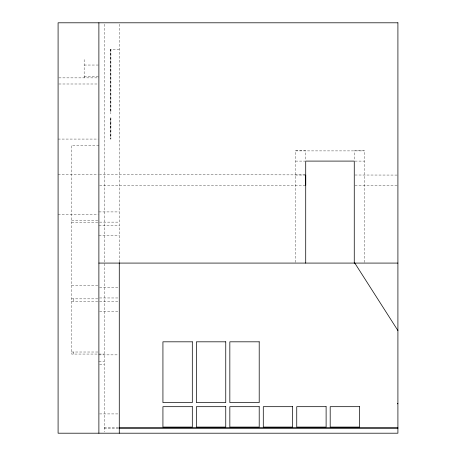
<?xml version="1.0" encoding="UTF-8"?>
<svg xmlns="http://www.w3.org/2000/svg" width="456" height="456" viewBox="0 0 456 456"><rect width="100%" height="100%" fill="white"/><g stroke="black" fill="none" stroke-linecap="round" stroke-linejoin="round"><path stroke-width="0.34" stroke-dasharray="2.28 1.71" d="M295.517 262.377L295.517 150.839L305.714 150.839L305.714 160.415M119.278 49.316L110.512 49.316L110.512 113.282M110.512 50.758L110.916 50.758M84.155 65.037L98.884 65.037M84.155 76.431L98.884 76.431M58.79 77.873L98.884 77.873M58.79 83.995L98.182 83.995M110.512 121.478L110.916 121.478M110.512 124.807L110.916 124.807M110.512 126.232L110.916 126.232M58.089 139.069L98.182 139.069M98.884 145.185L71.592 145.185L71.592 354.055L98.171 354.055M295.517 150.896L364.458 150.896M295.517 161.093L305.035 161.093M354.939 161.093L364.458 161.093M58.089 174.557L98.182 174.557M305.035 174.893L99.596 174.557M295.517 175.013L305.035 175.013M354.939 175.013L397.199 175.07M99.596 185.267L305.035 185.267M354.939 185.267L397.199 185.267M98.884 211.92L119.278 211.92M58.089 214.537L98.182 214.537M71.592 220.658L98.182 220.658M99.585 222.123L119.278 222.123M71.592 222.585L98.182 222.585M98.884 225.35L119.278 225.35M98.884 235.552L119.278 235.552M71.592 285.353L98.884 285.353M99.585 287.764L118.577 287.764M99.585 297.967L118.577 297.967M71.592 298.857L98.884 298.857M71.592 301.194L98.171 301.194M99.585 301.194L118.577 301.194M99.585 311.391L118.577 311.391M71.592 352.015L98.884 352.015M98.884 354.055L104.185 354.055M98.884 354.871L118.577 354.871M98.884 361.597L104.185 361.597M99.545 364.258L104.185 364.258M99.585 413.923L118.577 413.923M104.185 427.899L118.412 427.899M104.185 428.098L118.412 428.098M364.458 262.377L364.458 150.839L354.261 150.839L354.261 160.415M119.278 24.219L119.278 263.083M110.916 49.316L110.916 113.282M110.916 117.773L110.916 139.069L110.512 139.069L110.512 117.773M110.711 49.316L110.711 113.282M110.711 117.773L110.711 139.069M104.185 24.225L104.185 431.923M84.155 59.588L84.155 77.873M73.302 298.857L73.302 301.194M73.302 352.015L73.302 354.055"/><path stroke-width="0.68" d="M305.714 185.267L305.714 175.013M98.884 263.083L397.911 263.083M397.296 403.748L397.911 403.748M119.124 427.899L397.911 427.899M119.124 428.098L397.911 428.098M354.796 263.083L397.911 330.56M354.261 263.083L354.261 161.093L305.714 161.093L305.714 263.083M119.278 262.542L119.278 433.2M98.884 22.8L98.884 433.2M397.911 22.8L58.089 22.8L58.089 433.2L397.911 433.2L397.911 22.8M192.307 341.818L162.929 341.818L162.929 402.602L192.307 402.602L192.307 341.818M225.754 341.818L196.382 341.818L196.382 402.602L225.754 402.602L225.754 341.818M259.207 341.818L229.835 341.818L229.835 402.602L259.207 402.602L259.207 341.818M192.307 406.684L162.929 406.684L162.929 427.078L192.307 427.078L192.307 406.684M225.754 406.684L196.382 406.684L196.382 427.078L225.754 427.078L225.754 406.684M259.207 406.684L229.835 406.684L229.835 427.078L259.207 427.078L259.207 406.684M292.661 406.684L263.289 406.684L263.289 427.078L292.661 427.078L292.661 406.684M326.114 406.684L296.742 406.684L296.742 427.078L326.114 427.078L326.114 406.684M359.567 406.684L330.19 406.684L330.19 427.078L359.567 427.078L359.567 406.684"/></g></svg>
